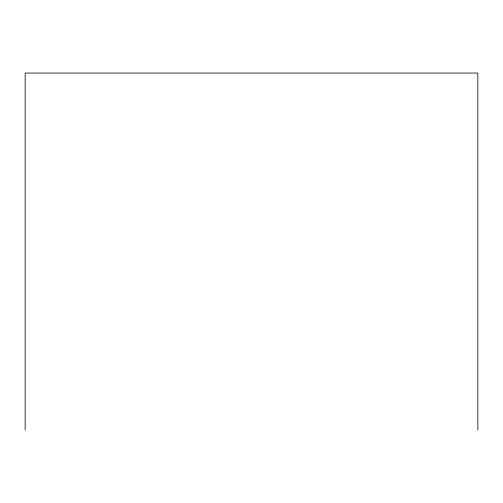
<?xml version="1.0" encoding="UTF-8"?>
<svg xmlns="http://www.w3.org/2000/svg" width="503" height="503" viewBox="0 0 503 503"><rect width="100%" height="100%" fill="white"/><g stroke="black" fill="none" stroke-linecap="round" stroke-linejoin="round"><path stroke-width="0.75" d="M477.85 429.946L477.85 73.054L25.15 73.054L25.15 429.946"/></g></svg>
